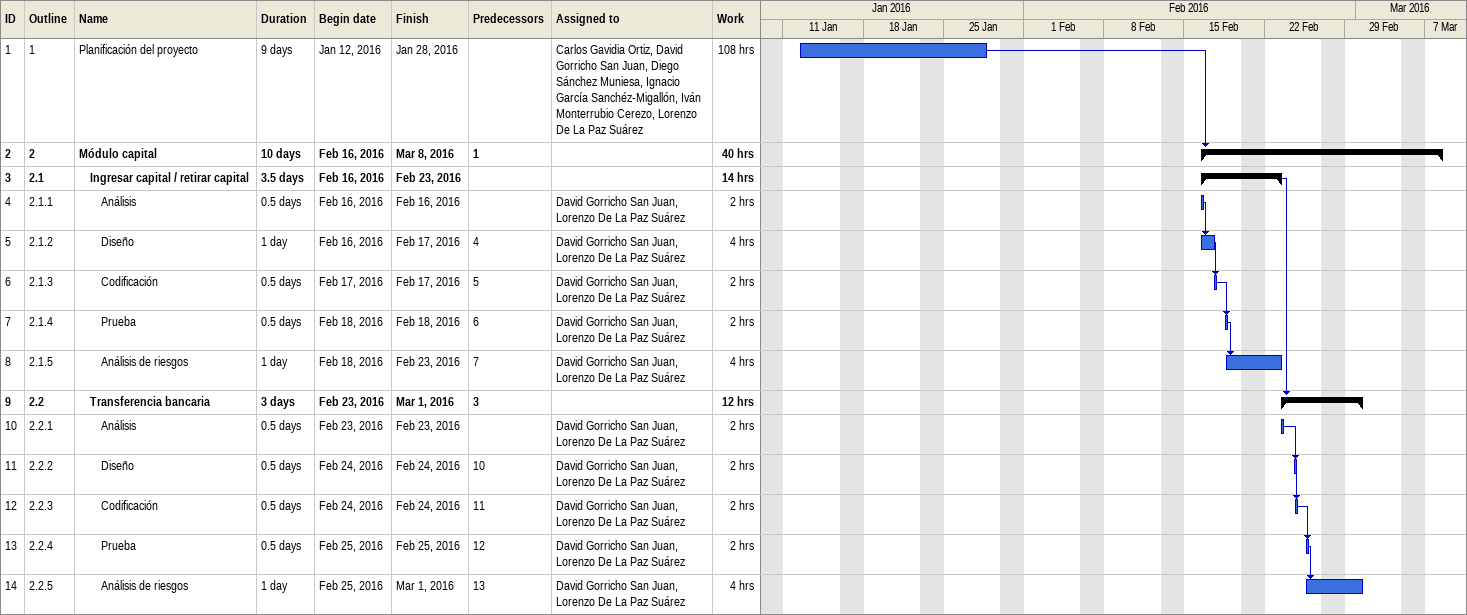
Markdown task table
| ID | WBS | Task | Duration | Start | Finish | Predecessors | Resources | Work (h) |
|---|---|---|---|---|---|---|---|---|
| 1 | 1 | Planificación del proyecto | 9d | 2016-01-12 | 2016-01-28 |  | Carlos Gavidia Ortiz, David Gorricho San Juan, Diego Sánchez Muniesa, Ignacio García Sanchéz-Migallón, Iván Monterrubio Cerezo, Lorenzo De La Paz Suárez | 108 |
| 2 | 2 | **Módulo capital** | 10d | 2016-02-16 | 2016-03-08 | 1 |  | 40 |
| 3 | 2.1 | **Ingresar capital / retirar capital** | 3.5d | 2016-02-16 | 2016-02-23 |  |  | 14 |
| 4 | 2.1.1 | Análisis | 0.5d | 2016-02-16 | 2016-02-16 |  | David Gorricho San Juan, Lorenzo De La Paz Suárez | 2 |
| 5 | 2.1.2 | Diseño | 1d | 2016-02-16 | 2016-02-17 | 4 | David Gorricho San Juan, Lorenzo De La Paz Suárez | 4 |
| 6 | 2.1.3 | Codificación | 0.5d | 2016-02-17 | 2016-02-17 | 5 | David Gorricho San Juan, Lorenzo De La Paz Suárez | 2 |
| 7 | 2.1.4 | Prueba | 0.5d | 2016-02-18 | 2016-02-18 | 6 | David Gorricho San Juan, Lorenzo De La Paz Suárez | 2 |
| 8 | 2.1.5 | Análisis de riesgos | 1d | 2016-02-18 | 2016-02-23 | 7 | David Gorricho San Juan, Lorenzo De La Paz Suárez | 4 |
| 9 | 2.2 | **Transferencia bancaria** | 3d | 2016-02-23 | 2016-03-01 | 3 |  | 12 |
| 10 | 2.2.1 | Análisis | 0.5d | 2016-02-23 | 2016-02-23 |  | David Gorricho San Juan, Lorenzo De La Paz Suárez | 2 |
| 11 | 2.2.2 | Diseño | 0.5d | 2016-02-24 | 2016-02-24 | 10 | David Gorricho San Juan, Lorenzo De La Paz Suárez | 2 |
| 12 | 2.2.3 | Codificación | 0.5d | 2016-02-24 | 2016-02-24 | 11 | David Gorricho San Juan, Lorenzo De La Paz Suárez | 2 |
| 13 | 2.2.4 | Prueba | 0.5d | 2016-02-25 | 2016-02-25 | 12 | David Gorricho San Juan, Lorenzo De La Paz Suárez | 2 |
| 14 | 2.2.5 | Análisis de riesgos | 1d | 2016-02-25 | 2016-03-01 | 13 | David Gorricho San Juan, Lorenzo De La Paz Suárez | 4 |
